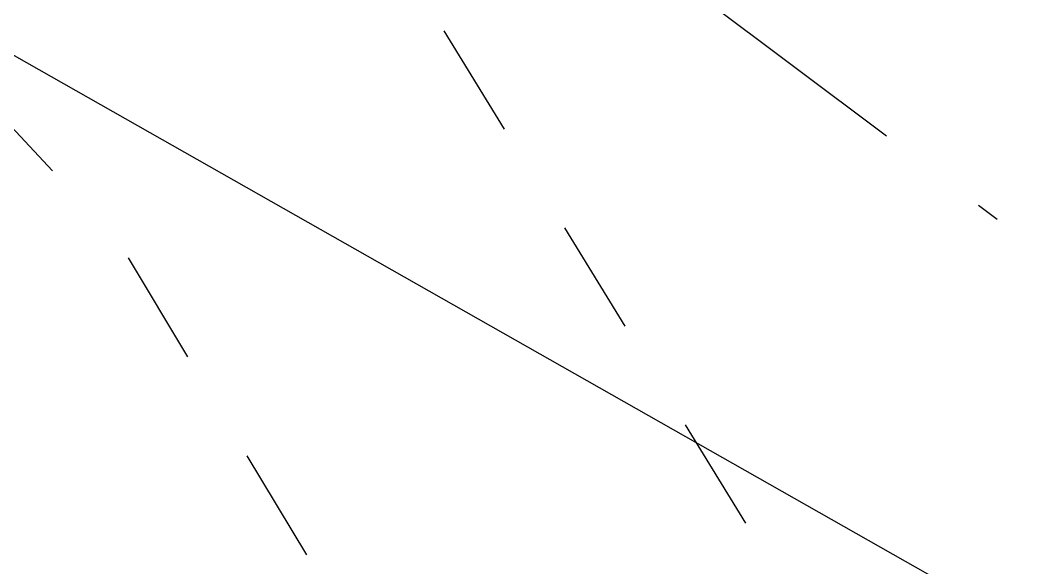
# Model space of a CAD drawing. Extents: x 421500 to 422711, y 436000 to 437000.
# Drawn here: x 421932.025 to 421936.419, y 436529.951 to 436532.321 of the extents above; entities that cross this region are included whole.
import ezdxf

# ---------------------------------------------------------------- set-up
doc = ezdxf.new("R2010")
doc.units = 0
doc.linetypes.add('716709-ExBase$0$BLIP', pattern=[1, 0.5, -0.5])
doc.linetypes.add('XREF UTC_716709_AJB_1b$0$DASHDOT1', pattern=[2, 1, -0.5, 0, -0.5])
for name, color, linetype in [('716709-ExBase$0$XC-LCCVerges', 251, '716709-ExBase$0$BLIP'), ('Pr-Edging', 7, 'Continuous'), ('XREF UTC_716709_AJB_1b$0$du-UTCDUCT-F1', 42, 'XREF UTC_716709_AJB_1b$0$DASHDOT1')]:
    doc.layers.add(name, color=color, linetype=linetype)

msp = doc.modelspace()

# ---------------------------------------------------------------- linework, layer by layer
at = {"layer": '716709-ExBase$0$XC-LCCVerges', "flags": 128}
for points in [[(421926.9966, 436542.3395), (421924.9843, 436539.5966), (421927.814, 436537.7333), (421930.1649, 436536.1704), (421932.2521, 436534.2696), (421933.7069, 436532.5246), (421939.1597, 436523.6296)], [(421926.9966, 436542.3395), (421924.9843, 436539.5966), (421927.814, 436537.7333), (421930.1649, 436536.1704), (421932.2521, 436534.2696), (421933.7069, 436532.5246), (421939.1597, 436523.6296)], [(421920.9414, 436538.6276), (421923.8761, 436538.0016), (421927.3996, 436535.9118), (421930.1575, 436533.8142), (421932.4479, 436531.3658), (421936.877, 436523.9934), (421940.1865, 436518.1828), (421940.6329, 436510.733), (421942.1832, 436509.783)], [(421920.9414, 436538.6276), (421923.8761, 436538.0016), (421927.3996, 436535.9118), (421930.1575, 436533.8142), (421932.4479, 436531.3658), (421936.877, 436523.9934), (421940.1865, 436518.1828), (421940.6329, 436510.733), (421942.1832, 436509.783)]]:
    msp.add_lwpolyline(points, dxfattribs=at)
at = {"layer": 'Pr-Edging', "flags": 128}
msp.add_lwpolyline([(421939.1443, 436508.7794, 0.029013), (421939.8849, 436510.8544), (421941.6525, 436516.8908), (421941.2207, 436517.0173), (421941.4778, 436517.8954), (421941.9096, 436517.769), (421942.1107, 436518.4556, 0.348047), (421937.9134, 436528.8133), (421920.9734, 436538.4208)], format="xyb", dxfattribs=at)
at = {"layer": 'XREF UTC_716709_AJB_1b$0$du-UTCDUCT-F1', "flags": 128}
msp.add_lwpolyline([(421940.814, 436528.0358), (421931.8695, 436534.7545)], dxfattribs=at)

doc.saveas('drawing.dxf')
